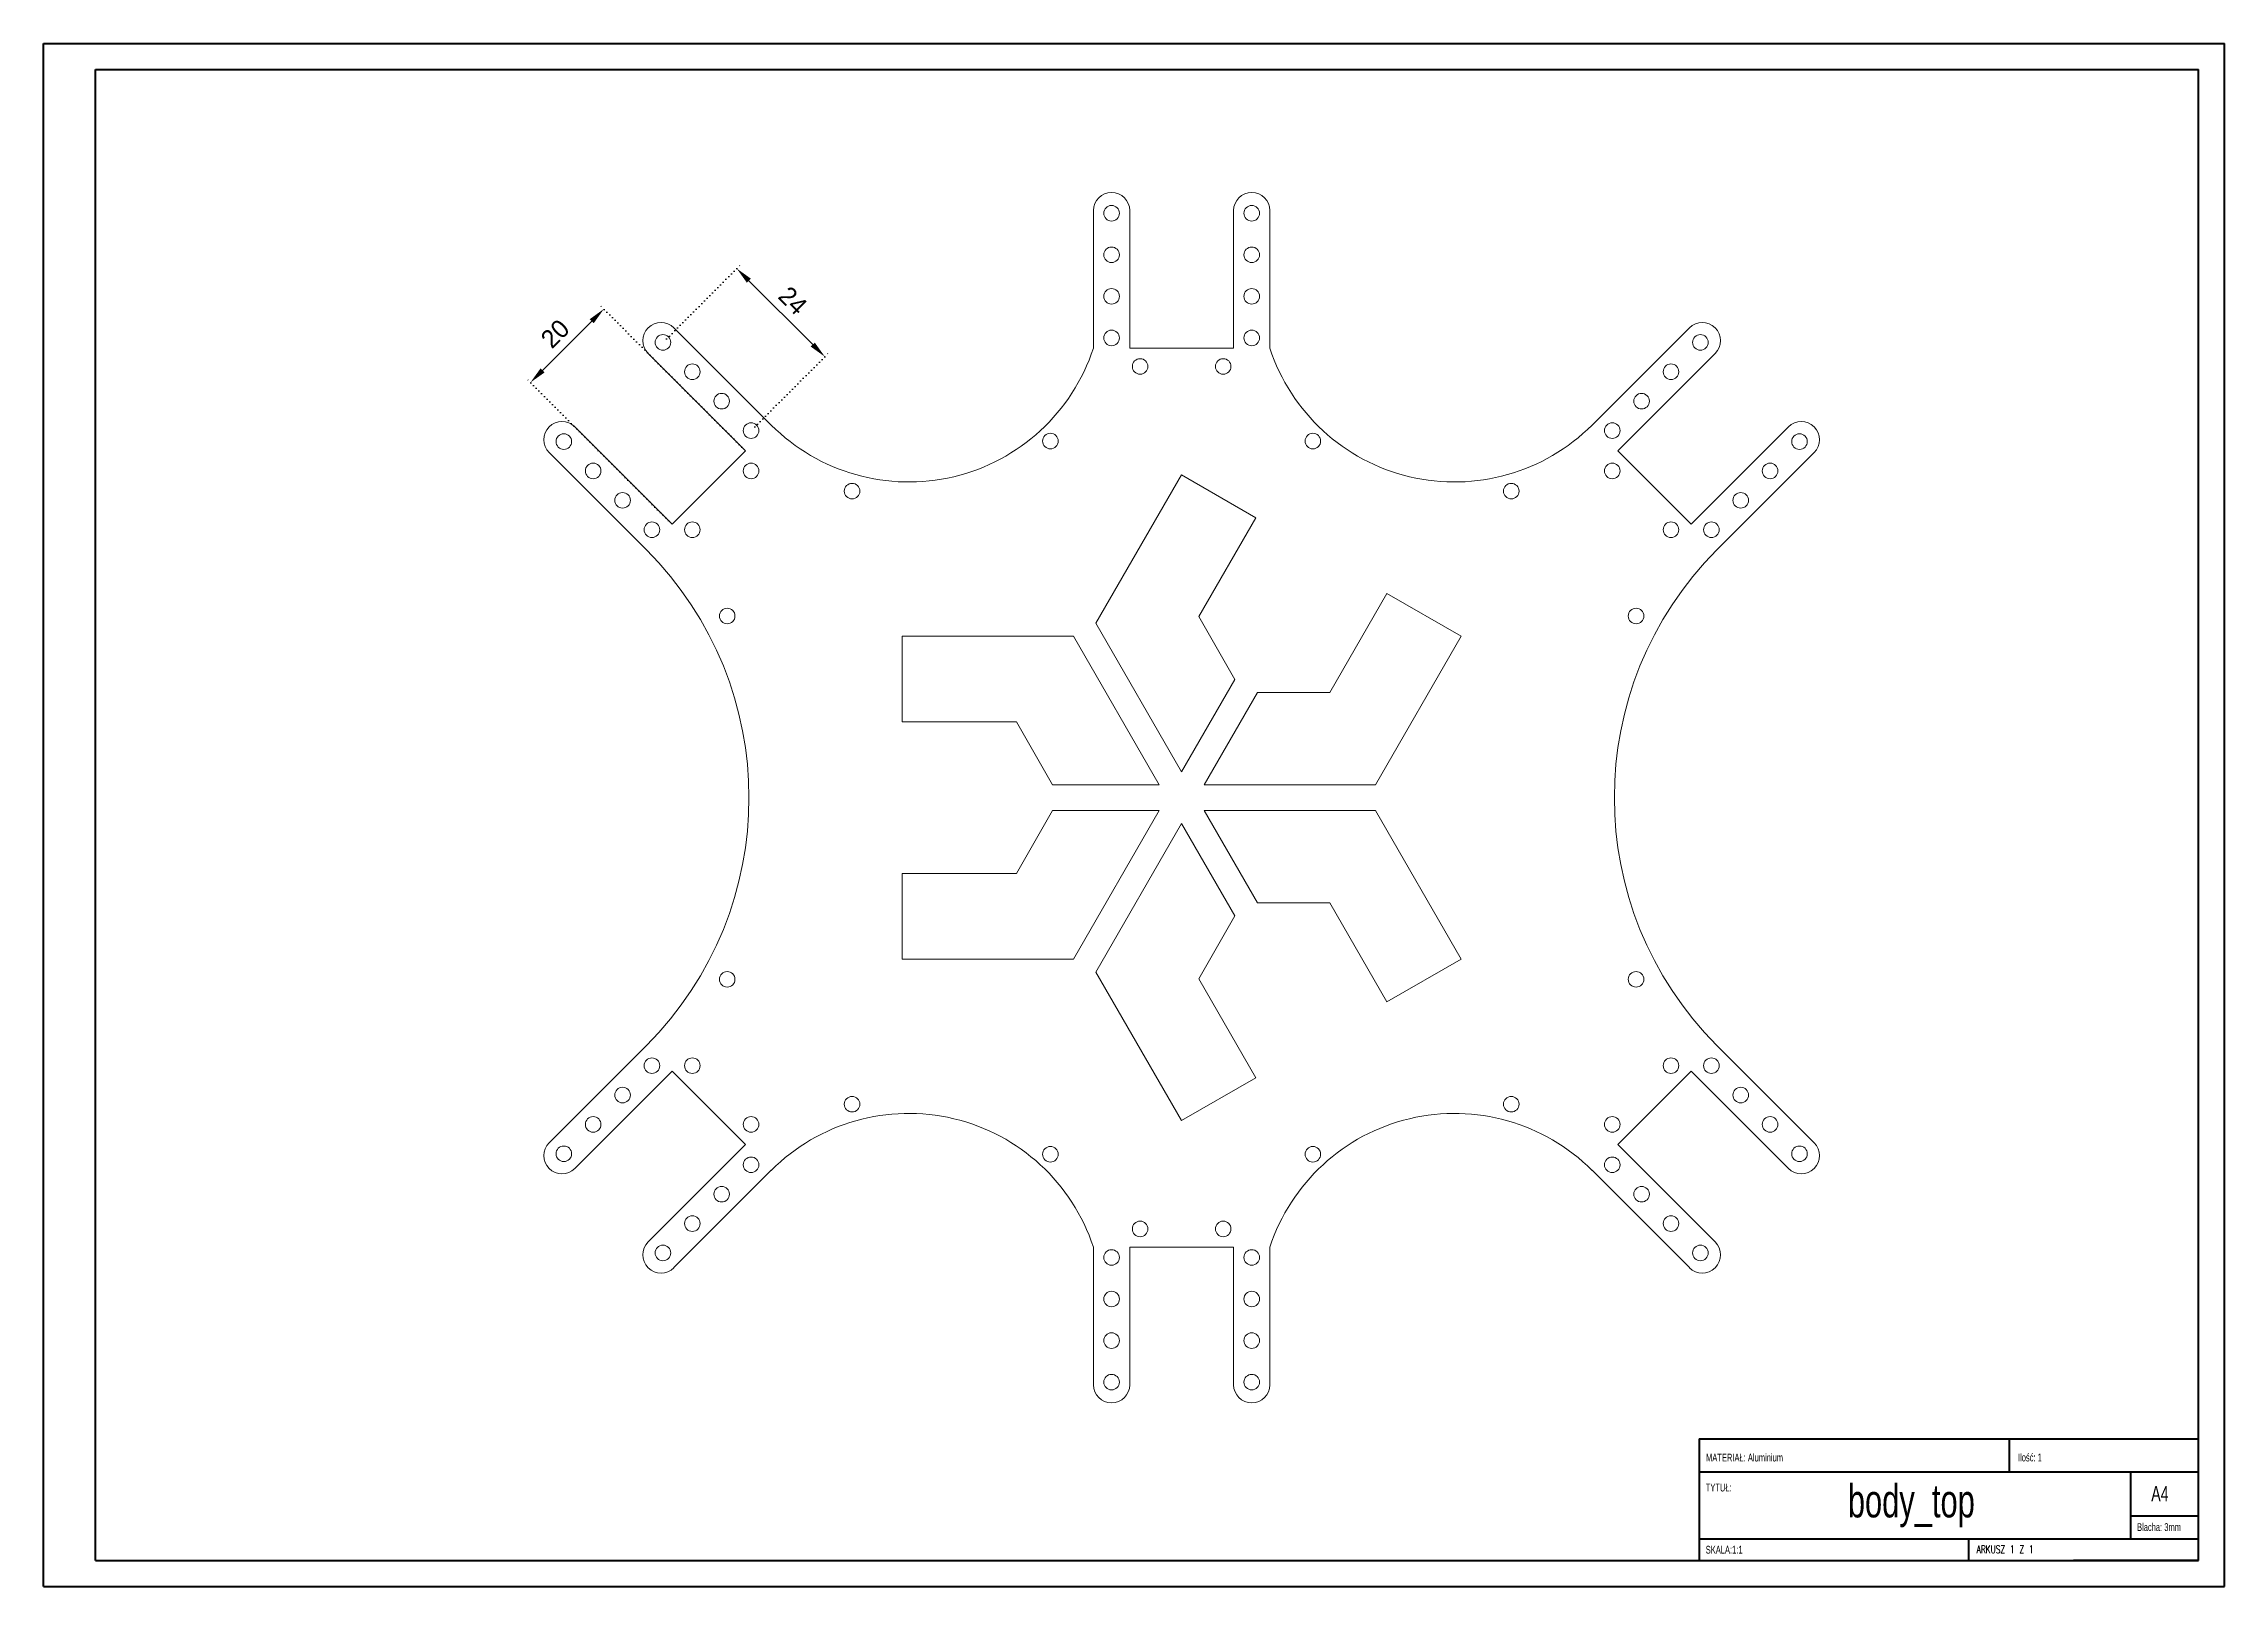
# Model space of a CAD drawing. Header units: millimetres. Extents: x 2442 to 2862, y 769 to 1066.
import ezdxf

# ---------------------------------------------------------------- set-up
doc = ezdxf.new("R2010")
doc.units = ezdxf.units.MM
doc.header["$PDSIZE"] = -1
doc.linetypes.add('DOT2', pattern=[0.635, 0, -0.635])
doc.styles.add('SLDTEXTSTYLE0', font='TXT', dxfattribs={"width": 0.7})
doc.styles.add('SLDTEXTSTYLE1', font='TXT', dxfattribs={"width": 0.7, "bigfont": 'bigfont'})
doc.dimstyles.new('ISO-25 (dot)', dxfattribs={"dimtxt": 3.5, "dimasz": 3.302, "dimexe": 1, "dimexo": 1, "dimgap": 1.524, "dimtad": 1, "dimdec": 1, "dimtxsty": 'Standard', "dimcen": 2.5, "dimazin": 0, "dimtfac": 1, "dimtdec": 1, "dimtmove": 0, "dimatfit": 3, "dimfxl": 1, "dimtzin": 0, "dimarcsym": 0})

# ---------------------------------------------------------------- blocks, each defined once
blk = doc.blocks.new('*D4')
at = {"color": 0, "linetype": 'DOT2', "lineweight": -2, "transparency": 16777216}
for p, q in [((2576.75, 987.94), (2549.47, 1015.23)), ((2562.61, 973.8), (2535.33, 1001.09))]:
    blk.add_line(p, q, dxfattribs=at)
at = {"color": 0, "lineweight": -2, "transparency": 16777216}
blk.add_line((2547.84, 1012.19), (2538.37, 1002.71), dxfattribs=at)
at = {"color": 0, "transparency": 16777216}
for points in [[(2547.45, 1012.57), (2548.23, 1011.8), (2550.17, 1014.52)], [(2537.98, 1003.1), (2538.76, 1002.32), (2536.03, 1000.38)]]:
    blk.add_solid(points, dxfattribs=at)
at = {"layer": 'Defpoints', "color": 0, "transparency": 16777216}
for p in [(2536.03, 1000.38), (2577.46, 987.24), (2563.32, 973.09)]:
    blk.add_point(p, dxfattribs=at)
at = {"color": 0, "transparency": 16777216, "insert": (2540.79, 1009.76), "char_height": 3.5, "attachment_point": 5, "rotation": 45}
blk.add_mtext('20', dxfattribs=at)
blk = doc.blocks.new('*D5')
at = {"color": 0, "linetype": 'DOT2', "lineweight": -2, "transparency": 16777216}
for p, q in [((2562.26, 1008.8), (2576.47, 1023.02)), ((2579.23, 991.83), (2593.44, 1006.05))]:
    blk.add_line(p, q, dxfattribs=at)
at = {"color": 0, "lineweight": -2, "transparency": 16777216}
blk.add_line((2590.4, 1007.67), (2578.1, 1019.98), dxfattribs=at)
at = {"color": 0, "transparency": 16777216}
for points in [[(2578.49, 1020.36), (2577.71, 1019.59), (2575.76, 1022.31)], [(2590.79, 1008.06), (2590.01, 1007.29), (2592.74, 1005.34)]]:
    blk.add_solid(points, dxfattribs=at)
at = {"layer": 'Defpoints', "color": 0, "transparency": 16777216}
for p in [(2575.76, 1022.31), (2561.55, 1008.1), (2578.52, 991.12)]:
    blk.add_point(p, dxfattribs=at)
at = {"color": 0, "transparency": 16777216, "insert": (2586.56, 1016.14), "char_height": 3.5, "attachment_point": 5, "rotation": 315}
blk.add_mtext('24', dxfattribs=at)

msp = doc.modelspace()

# ---------------------------------------------------------------- linework, layer by layer
at = {"color": 7, "linetype": 'Continuous', "lineweight": 40}
for p, q in [((2442.27, 768.61), (2442.27, 1065.61)), ((2442.27, 1065.61), (2652.27, 1065.61)), ((2652.27, 1065.61), (2862.27, 1065.61)), ((2862.27, 768.61), (2862.27, 1065.61)), ((2452.27, 773.61), (2452.27, 1060.61)), ((2452.27, 1060.61), (2857.27, 1060.61)), ((2857.27, 773.61), (2857.27, 1060.61)), ((2761.1, 796.99), (2857.27, 796.99)), ((2761.1, 796.99), (2761.1, 773.61)), ((2820.87, 790.71), (2820.87, 796.99)), ((2857.27, 790.61), (2761.1, 790.61)), ((2844.27, 777.86), (2844.27, 790.61)), ((2857.27, 782.11), (2844.27, 782.11)), ((2761.1, 777.77), (2857.27, 777.77)), ((2813.07, 773.61), (2813.07, 777.77)), ((2452.27, 773.61), (2857.27, 773.61)), ((2857.27, 773.61), (2833.18, 773.61)), ((2442.27, 768.61), (2652.27, 768.61)), ((2652.27, 768.61), (2862.27, 768.61))]:
    msp.add_line(p, q, dxfattribs=at)
at = {"color": 7, "linetype": 'Continuous', "lineweight": 15}
for p, q in [((2644.45, 1033.46), (2644.45, 1006.96)), ((2651.45, 1006.96), (2651.45, 1033.46)), ((2671.45, 1033.46), (2671.45, 1006.96)), ((2678.45, 1006.96), (2678.45, 1033.46)), ((2582.41, 992.19), (2563.67, 1010.92)), ((2759.23, 1010.92), (2740.49, 992.19)), ((2558.72, 1005.97), (2577.46, 987.24)), ((2671.45, 1006.96), (2651.45, 1006.96)), ((2745.44, 987.24), (2764.18, 1005.97)), ((2563.32, 973.09), (2544.58, 991.83)), ((2778.32, 991.83), (2759.58, 973.09)), ((2577.46, 987.24), (2563.32, 973.09)), ((2759.58, 973.09), (2745.44, 987.24)), ((2539.63, 986.88), (2558.37, 968.14)), ((2764.53, 968.14), (2783.27, 986.88)), ((2661.45, 982.6), (2644.95, 954.03)), ((2675.74, 974.35), (2661.45, 982.6)), ((2664.73, 955.3), (2675.74, 974.35)), ((2700.99, 959.78), (2689.99, 940.72)), ((2715.28, 951.53), (2700.99, 959.78)), ((2644.95, 954.03), (2661.45, 925.45)), ((2671.71, 943.22), (2664.73, 955.3)), ((2607.62, 951.53), (2607.62, 935.03)), ((2640.62, 951.53), (2607.62, 951.53)), ((2657.12, 922.95), (2640.62, 951.53)), ((2698.78, 922.95), (2715.28, 951.53)), ((2661.45, 925.45), (2671.71, 943.22)), ((2676.04, 940.72), (2665.78, 922.95)), ((2689.99, 940.72), (2676.04, 940.72)), ((2607.62, 935.03), (2629.63, 935.03)), ((2629.63, 935.03), (2636.6, 922.95)), ((2636.6, 922.95), (2657.12, 922.95)), ((2665.78, 922.95), (2698.78, 922.95)), ((2636.6, 917.95), (2629.63, 905.87)), ((2657.12, 917.95), (2636.6, 917.95)), ((2640.62, 889.37), (2657.12, 917.95)), ((2698.78, 917.95), (2665.78, 917.95)), ((2665.78, 917.95), (2676.04, 900.18)), ((2715.28, 889.37), (2698.78, 917.95)), ((2661.45, 915.45), (2644.95, 886.87)), ((2671.71, 897.68), (2661.45, 915.45)), ((2629.63, 905.87), (2607.62, 905.87)), ((2607.62, 905.87), (2607.62, 889.37)), ((2676.04, 900.18), (2689.99, 900.18)), ((2689.99, 900.18), (2700.99, 881.12)), ((2664.73, 885.6), (2671.71, 897.68)), ((2607.62, 889.37), (2640.62, 889.37)), ((2644.95, 886.87), (2661.45, 858.29)), ((2700.99, 881.12), (2715.28, 889.37)), ((2675.74, 866.54), (2664.73, 885.6)), ((2558.37, 872.75), (2539.63, 854.01)), ((2783.27, 854.01), (2764.53, 872.75)), ((2544.58, 849.06), (2563.32, 867.8)), ((2563.32, 867.8), (2577.46, 853.66)), ((2661.45, 858.29), (2675.74, 866.54)), ((2745.44, 853.66), (2759.58, 867.8)), ((2759.58, 867.8), (2778.32, 849.06)), ((2577.46, 853.66), (2558.72, 834.92)), ((2764.18, 834.92), (2745.44, 853.66)), ((2563.67, 829.97), (2582.41, 848.71)), ((2740.49, 848.71), (2759.23, 829.97)), ((2644.45, 833.93), (2644.45, 807.43)), ((2651.45, 833.93), (2671.45, 833.93)), ((2651.45, 807.43), (2651.45, 833.93)), ((2671.45, 833.93), (2671.45, 807.43)), ((2678.45, 807.43), (2678.45, 833.93))]:
    msp.add_line(p, q, dxfattribs=at)
for centre in [(2647.95, 1032.96), (2674.95, 1032.96), (2647.95, 1024.96), (2674.95, 1024.96), (2647.95, 1016.96), (2674.95, 1016.96), (2561.55, 1008.1), (2647.95, 1008.96), (2674.95, 1008.96), (2761.35, 1008.1), (2567.21, 1002.44), (2653.45, 1003.46), (2669.45, 1003.46), (2755.69, 1002.44), (2572.86, 996.78), (2750.03, 996.78), (2578.52, 991.12), (2744.38, 991.12), (2542.46, 989), (2636.17, 989.1), (2686.72, 989.1), (2780.44, 989), (2548.11, 983.35), (2578.52, 983.35), (2744.38, 983.35), (2774.78, 983.35), (2553.77, 977.69), (2597.97, 979.46), (2724.93, 979.46), (2769.12, 977.69), (2559.43, 972.03), (2567.21, 972.03), (2755.69, 972.03), (2763.47, 972.03), (2573.92, 955.42), (2748.97, 955.42), (2573.92, 885.48), (2748.97, 885.48), (2559.43, 868.86), (2567.21, 868.86), (2755.69, 868.86), (2763.47, 868.86), (2553.77, 863.2), (2597.97, 861.44), (2724.93, 861.44), (2769.12, 863.2), (2548.11, 857.55), (2578.52, 857.55), (2744.38, 857.55), (2774.78, 857.55), (2542.46, 851.89), (2636.17, 851.8), (2686.72, 851.8), (2780.44, 851.89), (2578.52, 849.77), (2744.38, 849.77), (2572.86, 844.11), (2750.03, 844.11), (2567.21, 838.46), (2653.45, 837.43), (2669.45, 837.43), (2755.69, 838.46), (2561.55, 832.8), (2647.95, 831.93), (2674.95, 831.93), (2761.35, 832.8), (2647.95, 823.93), (2674.95, 823.93), (2647.95, 815.93), (2674.95, 815.93), (2647.95, 807.93), (2674.95, 807.93)]:
    msp.add_circle(centre, 1.5, dxfattribs=at)
for centre, radius, start, end in [((2647.95, 1033.46), 3.5, 0, 180), ((2674.95, 1033.46), 3.5, 0, 180), ((2561.2, 1008.45), 3.5, 45, 225), ((2761.7, 1008.45), 3.5, 315, 135), ((2608.88, 1018.66), 37.44, 225, 341.7905), ((2714.01, 1018.66), 37.44, 198.2095, 315), ((2542.1, 989.36), 3.5, 45, 225), ((2780.79, 989.36), 3.5, 315, 135), ((2510.67, 920.45), 67.45, 315, 45), ((2812.23, 920.45), 67.45, 135, 225), ((2608.88, 822.23), 37.44, 18.2095, 135), ((2714.01, 822.23), 37.44, 45, 161.7905), ((2542.1, 851.54), 3.5, 135, 315), ((2780.79, 851.54), 3.5, 225, 45), ((2561.2, 832.44), 3.5, 135, 315), ((2761.7, 832.44), 3.5, 225, 45), ((2647.95, 807.43), 3.5, 180, 0), ((2674.95, 807.43), 3.5, 180, 0)]:
    msp.add_arc(centre, radius, start, end, dxfattribs=at)

# ---------------------------------------------------------------- texts
at = {"color": 7, "linetype": 'Continuous', "lineweight": 0}
for s, insert, char_height, attachment_point, style in [('MATERIAŁ: Aluminium', (2762.44, 794.16), 1.5, 1, 'SLDTEXTSTYLE0'), ('Ilość: 1', (2822.52, 794.17), 1.5, 1, 'SLDTEXTSTYLE0'), ('TYTUŁ:', (2762.38, 788.39), 1.5, 1, 'SLDTEXTSTYLE0'), ('body_top', (2801.98, 788.24), 6.35, 2, 'SLDTEXTSTYLE0'), ('A4', (2848.19, 787.91), 2.91, 1, 'SLDTEXTSTYLE0'), ('Blacha: 3mm', (2845.45, 780.77), 1.5, 1, 'SLDTEXTSTYLE0'), ('SKALA:1:1', (2762.38, 776.42), 1.5, 1, 'SLDTEXTSTYLE0'), ('ARKUSZ 1 Z 1', (2814.55, 776.51), 1.5, 1, 'SLDTEXTSTYLE1')]:
    msp.add_mtext(s, dxfattribs=dict(at, insert=insert, char_height=char_height, attachment_point=attachment_point, style=style))

# ---------------------------------------------------------------- dimensions: what is measured, and where the dimension line sits
for p1, p2, distance, picture, middle in [((2578.52, 991.12), (2561.55, 1008.1), -20.1, '*D5', (2586.56, 1016.14)), ((2577.46, 987.24), (2563.32, 973.09), -38.59, '*D4', (2540.79, 1009.76))]:
    dim = msp.add_aligned_dim(p1=p1, p2=p2, distance=distance, dimstyle='ISO-25 (dot)')
    dim.commit()
    dim.dimension.update_dxf_attribs({"geometry": picture, "text_midpoint": middle})

doc.saveas('drawing.dxf')
